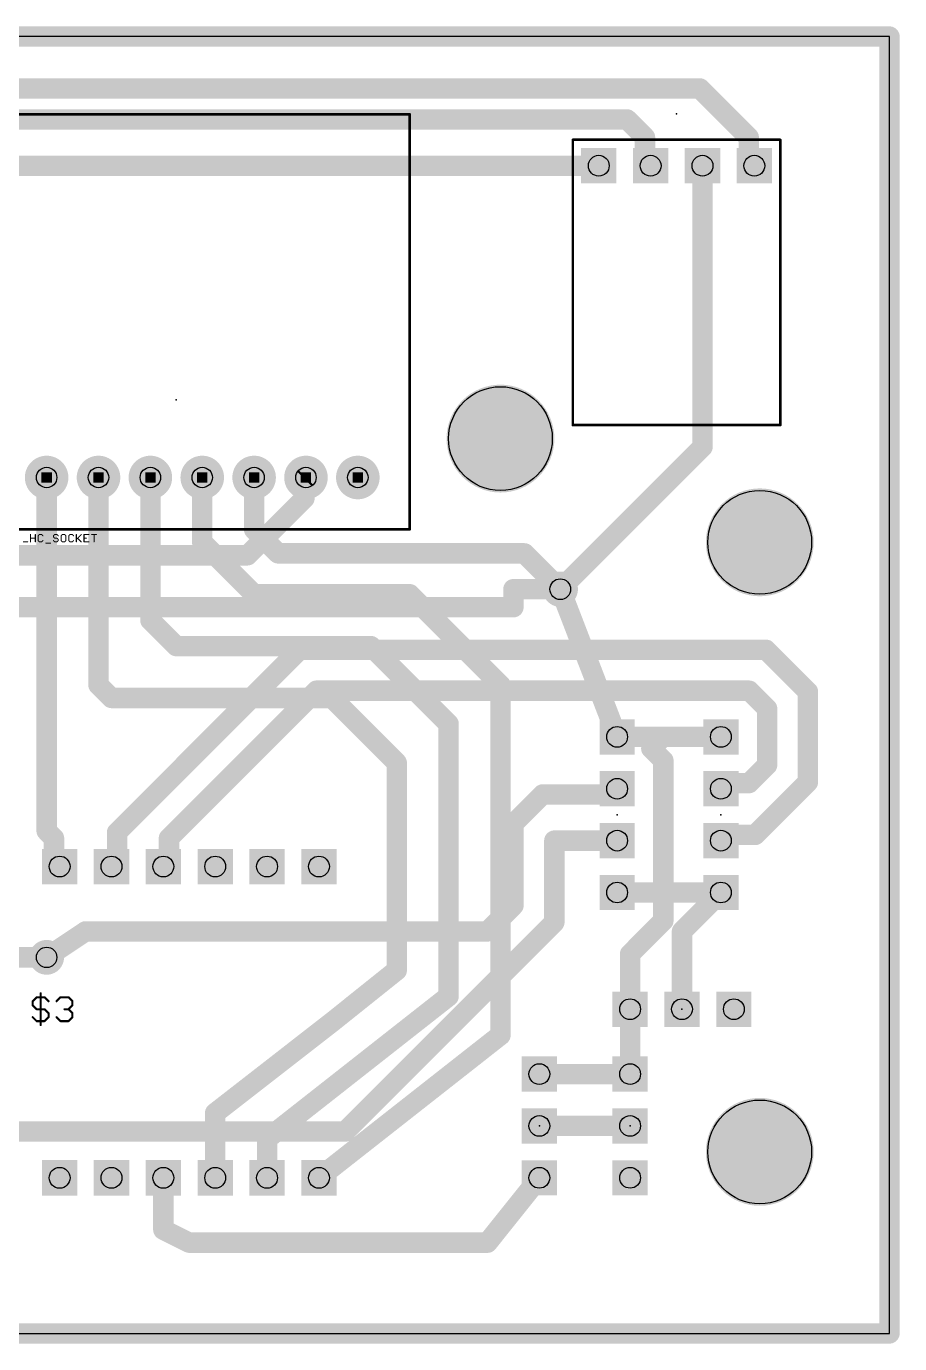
# Model space of a CAD drawing. Extents: x -0.02 to 2.77, y -0.02 to 2.52.
# Drawn here: x 1.086 to 2.77, y -0.02 to 2.52 of the extents above; entities that cross this region are included whole.
import ezdxf

# ---------------------------------------------------------------- set-up
doc = ezdxf.new("R2010")
doc.units = 0
for name, color, linetype in [('1', 22, 'CONTINUOUS'), ('16', 175, 'CONTINUOUS'), ('17', 82, 'CONTINUOUS'), ('18', 82, 'CONTINUOUS'), ('20', 7, 'CONTINUOUS'), ('21', 253, 'CONTINUOUS'), ('23', 7, 'CONTINUOUS'), ('27', 253, 'CONTINUOUS'), ('29', 253, 'CONTINUOUS'), ('30', 253, 'CONTINUOUS'), ('44', 253, 'CONTINUOUS'), ('51', 253, 'CONTINUOUS')]:
    doc.layers.add(name, color=color, linetype=linetype)

# ---------------------------------------------------------------- blocks, each defined once
blk = doc.blocks.new('SQUAREP')
blk.add_solid([(-0.5, -0.5), (0.5, -0.5), (-0.5, 0.5), (0.5, 0.5)])
blk = doc.blocks.new('RECT')
blk.add_solid([(-0.5, -0.5), (0.5, -0.5), (-0.5, 0.5), (0.5, 0.5)])
blk = doc.blocks.new('ROUNDP')
at = {"const_width": 0.5}
blk.add_lwpolyline([(0, -0.25, 1), (0, 0.25, 1), (0, -0.25)], format="xyb", dxfattribs=at)
blk = doc.blocks.new('ROUNDV')
at = {"const_width": 0.5}
blk.add_lwpolyline([(0, -0.25, 1), (0, 0.25, 1), (0, -0.25)], format="xyb", dxfattribs=at)

msp = doc.modelspace()

# ---------------------------------------------------------------- linework, layer by layer
at = {"layer": '1', "const_width": 0.03937}
for points in [[(0, 2.5), (2.75, 2.5)], [(2.75, 2.5), (2.75, 0)], [(2.244079, 2.340173), (0.903818, 2.340173)], [(2.278673, 2.305579), (2.244079, 2.340173)], [(2.278673, 2.261827), (2.278673, 2.305579)], [(2.1895, 2.251), (0.926, 2.251)], [(2.2895, 2.251), (2.278673, 2.261827)], [(2.3895, 2.251), (2.3895, 1.708797)], [(2.3895, 1.708797), (2.115352, 1.434648)], [(1.125, 1.65), (1.125, 0.968753)], [(1.225, 1.65), (1.225, 1.25)], [(1.325, 1.65), (1.325, 1.375)], [(1.425, 1.525), (1.425, 1.65)], [(1.525, 1.55), (1.525, 1.65)], [(1.57126, 1.50374), (1.525, 1.55)], [(1.525, 1.425), (1.425, 1.525)], [(2.04626, 1.50374), (1.57126, 1.50374)], [(2.115352, 1.434648), (2.04626, 1.50374)], [(2.225, 1.15), (2.115352, 1.434648)], [(1.825, 1.425), (1.525, 1.425)], [(2, 1.25), (1.825, 1.425)], [(1.325, 1.375), (1.375, 1.325)], [(1.375, 1.325), (1.75, 1.325)], [(1.75, 1.325), (1.9, 1.175)], [(1.225, 1.25), (1.25, 1.225)], [(1.25, 1.225), (1.675, 1.225)], [(1.8, 1.1), (1.675, 1.225)], [(2, 1.25), (2, 0.575)], [(1.9, 0.65), (1.9, 1.175)], [(1.8, 1.1), (1.8, 0.7)], [(1.125, 0.968753), (1.139173, 0.954579)], [(1.139173, 0.954579), (1.139173, 0.910827)], [(1.139173, 0.910827), (1.15, 0.9)], [(2.425, 0.85), (2.225, 0.85)], [(2.35, 0.775), (2.425, 0.85)], [(2.35, 0.625), (2.35, 0.775)], [(1.025, 0.725), (1.125, 0.725)], [(1.8, 0.7), (1.675, 0.6)], [(1.55, 0.375), (1.9, 0.65)], [(1.675, 0.6), (1.45, 0.425)], [(2, 0.575), (1.65, 0.3)], [(2.075, 0.5), (2.25, 0.5)], [(1.45, 0.425), (1.45, 0.3)], [(2.075, 0.4), (2.25, 0.4)], [(1.55, 0.3), (1.55, 0.375)], [(1.35, 0.3), (1.35, 0.2)], [(1.975, 0.175), (2.075, 0.3)], [(1.35, 0.2), (1.4, 0.175)], [(1.4, 0.175), (1.975, 0.175)], [(2.75, 0), (0, 0)]]:
    msp.add_lwpolyline(points, dxfattribs=at)
at = {"layer": '1', "const_width": 0.019685}
for points in [[(2.759843, 2.5, 1), (2.740157, 2.5)], [(2.75, 2.490157, 1), (2.75, 2.509843)], [(2.251039, 2.347133, 1), (2.23712, 2.333214)], [(2.244079, 2.330331, 1), (2.244079, 2.350016)], [(2.288516, 2.305579, 1), (2.268831, 2.305579)], [(2.271714, 2.29862, 1), (2.285633, 2.312539)], [(2.1895, 2.241157, 1), (2.1895, 2.260843)], [(2.285633, 2.268786, 1), (2.271714, 2.254867)], [(2.268831, 2.261827, 1), (2.288516, 2.261827)], [(2.28254, 2.24404, 1), (2.29646, 2.25796)], [(2.399343, 2.251, 1), (2.379657, 2.251)], [(2.39646, 1.701837, 1), (2.38254, 1.715757)], [(2.379657, 1.708797, 1), (2.399343, 1.708797)], [(1.134843, 1.65, 1), (1.115157, 1.65)], [(1.234843, 1.65, 1), (1.215157, 1.65)], [(1.334843, 1.65, 1), (1.315157, 1.65)], [(1.434843, 1.65, 1), (1.415157, 1.65)], [(1.534843, 1.65, 1), (1.515157, 1.65)], [(1.515157, 1.55, 1), (1.534843, 1.55)], [(1.53196, 1.55696, 1), (1.51804, 1.54304)], [(1.43196, 1.53196, 1), (1.41804, 1.51804)], [(1.415157, 1.525, 1), (1.434843, 1.525)], [(1.57126, 1.513583, 1), (1.57126, 1.493898)], [(1.5643, 1.49678, 1), (1.57822, 1.5107)], [(2.05322, 1.5107, 1), (2.0393, 1.49678)], [(2.04626, 1.493898, 1), (2.04626, 1.513583)], [(2.124536, 1.438186, 1), (2.106167, 1.431111)], [(2.108392, 1.441608, 1), (2.122311, 1.427689)], [(2.108392, 1.427689, 1), (2.122311, 1.441608)], [(1.525, 1.434843, 1), (1.525, 1.415157)], [(1.51804, 1.41804, 1), (1.53196, 1.43196)], [(1.83196, 1.43196, 1), (1.81804, 1.41804)], [(1.825, 1.415157, 1), (1.825, 1.434843)], [(1.315157, 1.375, 1), (1.334843, 1.375)], [(1.33196, 1.38196, 1), (1.31804, 1.36804)], [(1.375, 1.334843, 1), (1.375, 1.315157)], [(1.36804, 1.31804, 1), (1.38196, 1.33196)], [(1.75696, 1.33196, 1), (1.74304, 1.31804)], [(1.75, 1.315157, 1), (1.75, 1.334843)], [(2.009843, 1.25, 1), (1.990157, 1.25)], [(1.23196, 1.25696, 1), (1.21804, 1.24304)], [(1.215157, 1.25, 1), (1.234843, 1.25)], [(1.25, 1.234843, 1), (1.25, 1.215157)], [(1.68196, 1.23196, 1), (1.66804, 1.21804)], [(1.675, 1.215157, 1), (1.675, 1.234843)], [(1.99304, 1.24304, 1), (2.00696, 1.25696)], [(1.24304, 1.21804, 1), (1.25696, 1.23196)], [(1.909843, 1.175, 1), (1.890157, 1.175)], [(1.89304, 1.16804, 1), (1.90696, 1.18196)], [(2.215815, 1.146462, 1), (2.234185, 1.153538)], [(1.809843, 1.1, 1), (1.790157, 1.1)], [(1.79304, 1.09304, 1), (1.80696, 1.10696)], [(1.115157, 0.968753, 1), (1.134843, 0.968753)], [(1.13196, 0.975712, 1), (1.11804, 0.961793)], [(1.149016, 0.954579, 1), (1.129331, 0.954579)], [(1.132214, 0.94762, 1), (1.146133, 0.961539)], [(1.146133, 0.917786, 1), (1.132214, 0.903867)], [(1.129331, 0.910827, 1), (1.149016, 0.910827)], [(1.14304, 0.89304, 1), (1.15696, 0.90696)], [(2.225, 0.859843, 1), (2.225, 0.840157)], [(2.43196, 0.84304, 1), (2.41804, 0.85696)], [(2.425, 0.840157, 1), (2.425, 0.859843)], [(2.359843, 0.775, 1), (2.340157, 0.775)], [(2.34304, 0.78196, 1), (2.35696, 0.76804)], [(1.125, 0.715157, 1), (1.125, 0.734843)], [(1.806149, 0.692314, 1), (1.793851, 0.707686)], [(1.790157, 0.7, 1), (1.809843, 0.7)], [(1.906081, 0.642261, 1), (1.893919, 0.657739)], [(1.890157, 0.65, 1), (1.909843, 0.65)], [(1.668851, 0.607686, 1), (1.681149, 0.592314)], [(1.681043, 0.592231, 1), (1.668957, 0.607769)], [(2.340157, 0.625, 1), (2.359843, 0.625)], [(1.990157, 0.575, 1), (2.009843, 0.575)], [(2.006081, 0.567261, 1), (1.993919, 0.582739)], [(2.075, 0.509843, 1), (2.075, 0.490157)], [(2.25, 0.490157, 1), (2.25, 0.509843)], [(1.459843, 0.425, 1), (1.440157, 0.425)], [(1.443957, 0.432769, 1), (1.456043, 0.417231)], [(2.075, 0.409843, 1), (2.075, 0.390157)], [(2.25, 0.390157, 1), (2.25, 0.409843)], [(1.559843, 0.375, 1), (1.540157, 0.375)], [(1.543919, 0.382739, 1), (1.556081, 0.367261)], [(1.359843, 0.3, 1), (1.340157, 0.3)], [(1.440157, 0.3, 1), (1.459843, 0.3)], [(1.540157, 0.3, 1), (1.559843, 0.3)], [(1.643919, 0.307739, 1), (1.656081, 0.292261)], [(2.082686, 0.293851, 1), (2.067314, 0.306149)], [(1.354402, 0.208803, 1), (1.345598, 0.191197)], [(1.340157, 0.2, 1), (1.359843, 0.2)], [(1.4, 0.184843, 1), (1.4, 0.165157)], [(1.395598, 0.166197, 1), (1.404402, 0.183803)], [(1.967314, 0.181149, 1), (1.982686, 0.168851)], [(1.975, 0.165157, 1), (1.975, 0.184843)], [(2.740157, 0, 1), (2.759843, 0)], [(2.75, -0.009843, 1), (2.75, 0.009843)]]:
    msp.add_lwpolyline(points, format="xyb", dxfattribs=at)
at = {"layer": '16', "const_width": 0.03937}
for points in [[(0, 2.5), (2.75, 2.5)], [(2.75, 2.5), (2.75, 0)], [(0.8, 2.4), (2.384253, 2.4)], [(2.384253, 2.4), (2.478673, 2.305579)], [(2.478673, 2.305579), (2.478673, 2.261827)], [(2.478673, 2.261827), (2.4895, 2.251)], [(1.622055, 1.647055), (1.625, 1.65)], [(1.622055, 1.609798), (1.622055, 1.647055)], [(1.512257, 1.5), (1.622055, 1.609798)], [(0.525, 1.5), (1.512257, 1.5)], [(2.025, 1.4), (2.025, 1.434648)], [(2.115352, 1.434648), (2.025, 1.434648)], [(0.75, 1.4), (2.025, 1.4)], [(1.612687, 1.317795), (1.260827, 0.965935)], [(2.512077, 1.317795), (1.612687, 1.317795)], [(2.592795, 1.237077), (2.512077, 1.317795)], [(1.645302, 1.239055), (1.360827, 0.954579)], [(2.479461, 1.239055), (1.645302, 1.239055)], [(2.514055, 1.204461), (2.479461, 1.239055)], [(2.592795, 1.062923), (2.592795, 1.237077)], [(2.514055, 1.095539), (2.514055, 1.204461)], [(2.313267, 1.15), (2.225, 1.15)], [(2.290892, 1.127625), (2.313267, 1.15)], [(2.313267, 1.15), (2.425, 1.15)], [(2.314055, 1.104461), (2.290892, 1.127625)], [(2.314055, 0.795539), (2.314055, 1.104461)], [(2.479461, 1.060945), (2.514055, 1.095539)], [(2.225, 1.05), (2.214055, 1.039055)], [(2.425, 1.05), (2.435945, 1.060945)], [(2.435945, 1.060945), (2.479461, 1.060945)], [(2.490817, 0.960945), (2.592795, 1.062923)], [(2.081575, 1.039055), (2.025135, 0.982615)], [(2.214055, 1.039055), (2.081575, 1.039055)], [(2.025135, 0.982615), (2.025135, 0.825135)], [(1.260827, 0.965935), (1.260827, 0.910827)], [(1.360827, 0.954579), (1.360827, 0.910827)], [(2.225, 0.95), (2.103875, 0.95)], [(2.103875, 0.95), (2.103875, 0.79252)], [(2.425, 0.95), (2.435945, 0.960945)], [(2.435945, 0.960945), (2.490817, 0.960945)], [(1.260827, 0.910827), (1.25, 0.9)], [(1.360827, 0.910827), (1.35, 0.9)], [(2.025135, 0.825135), (1.975, 0.775)], [(2.25, 0.731484), (2.314055, 0.795539)], [(1.2, 0.775), (1.125, 0.725)], [(1.975, 0.775), (1.2, 0.775)], [(2.103875, 0.79252), (1.700529, 0.389173)], [(2.25, 0.625), (2.25, 0.731484)], [(2.25, 0.5), (2.25, 0.625)], [(1.700529, 0.389173), (0.895421, 0.389173)], [(2.75, 0), (0, 0)]]:
    msp.add_lwpolyline(points, dxfattribs=at)
at = {"layer": '16', "const_width": 0.019685}
for points in [[(2.759843, 2.5, 1), (2.740157, 2.5)], [(2.75, 2.490157, 1), (2.75, 2.509843)], [(2.391212, 2.40696, 1), (2.377293, 2.39304)], [(2.384253, 2.390157, 1), (2.384253, 2.409843)], [(2.488516, 2.305579, 1), (2.468831, 2.305579)], [(2.471714, 2.29862, 1), (2.485633, 2.312539)], [(2.485633, 2.268786, 1), (2.471714, 2.254867)], [(2.468831, 2.261827, 1), (2.488516, 2.261827)], [(2.48254, 2.24404, 1), (2.49646, 2.25796)], [(1.615095, 1.654015, 1), (1.629015, 1.640095)], [(1.631898, 1.647055, 1), (1.612213, 1.647055)], [(1.63196, 1.64304, 1), (1.61804, 1.65696)], [(1.629015, 1.602839, 1), (1.615095, 1.616758)], [(1.612213, 1.609798, 1), (1.631898, 1.609798)], [(1.505297, 1.50696, 1), (1.519217, 1.49304)], [(1.512257, 1.490157, 1), (1.512257, 1.509843)], [(2.034843, 1.434648, 1), (2.015157, 1.434648)], [(2.025, 1.444491, 1), (2.025, 1.424806)], [(2.115352, 1.424806, 1), (2.115352, 1.444491)], [(2.015157, 1.4, 1), (2.034843, 1.4)], [(2.025, 1.390157, 1), (2.025, 1.409843)], [(1.612687, 1.327638, 1), (1.612687, 1.307953)], [(1.619647, 1.310836, 1), (1.605727, 1.324755)], [(2.519036, 1.324755, 1), (2.505117, 1.310836)], [(2.512077, 1.307953, 1), (2.512077, 1.327638)], [(1.645302, 1.248898, 1), (1.645302, 1.229213)], [(1.652262, 1.232095, 1), (1.638343, 1.246015)], [(2.486421, 1.246015, 1), (2.472502, 1.232095)], [(2.479461, 1.229213, 1), (2.479461, 1.248898)], [(2.602638, 1.237077, 1), (2.582953, 1.237077)], [(2.585836, 1.230117, 1), (2.599755, 1.244036)], [(2.523898, 1.204461, 1), (2.504213, 1.204461)], [(2.507095, 1.197502, 1), (2.521015, 1.211421)], [(2.225, 1.159843, 1), (2.225, 1.140157)], [(2.313267, 1.159843, 1), (2.313267, 1.140157)], [(2.320227, 1.14304, 1), (2.306307, 1.15696)], [(2.313267, 1.140157, 1), (2.313267, 1.159843)], [(2.425, 1.140157, 1), (2.425, 1.159843)], [(2.297852, 1.134584, 1), (2.283932, 1.120665)], [(2.283932, 1.134584, 1), (2.297852, 1.120665)], [(2.323898, 1.104461, 1), (2.304213, 1.104461)], [(2.307095, 1.097502, 1), (2.321015, 1.111421)], [(2.504213, 1.095539, 1), (2.523898, 1.095539)], [(2.521015, 1.088579, 1), (2.507095, 1.102498)], [(2.23196, 1.04304, 1), (2.21804, 1.05696)], [(2.41804, 1.05696, 1), (2.43196, 1.04304)], [(2.435945, 1.070787, 1), (2.435945, 1.051102)], [(2.442905, 1.053985, 1), (2.428985, 1.067905)], [(2.472502, 1.067905, 1), (2.486421, 1.053985)], [(2.479461, 1.051102, 1), (2.479461, 1.070787)], [(2.582953, 1.062923, 1), (2.602638, 1.062923)], [(2.599755, 1.055964, 1), (2.585836, 1.069883)], [(2.081575, 1.048898, 1), (2.081575, 1.029213)], [(2.088535, 1.032095, 1), (2.074615, 1.046015)], [(2.207095, 1.046015, 1), (2.221015, 1.032095)], [(2.214055, 1.029213, 1), (2.214055, 1.048898)], [(2.034978, 0.982615, 1), (2.015293, 0.982615)], [(2.018175, 0.989575, 1), (2.032095, 0.975656)], [(1.253867, 0.972895, 1), (1.267786, 0.958975)], [(1.270669, 0.965935, 1), (1.250984, 0.965935)], [(1.370669, 0.954579, 1), (1.350984, 0.954579)], [(1.353867, 0.961539, 1), (1.367786, 0.94762)], [(2.103875, 0.959843, 1), (2.103875, 0.940157)], [(2.113718, 0.95, 1), (2.094033, 0.95)], [(2.225, 0.940157, 1), (2.225, 0.959843)], [(2.41804, 0.95696, 1), (2.43196, 0.94304)], [(2.435945, 0.970787, 1), (2.435945, 0.951102)], [(2.442905, 0.953985, 1), (2.428985, 0.967905)], [(2.483857, 0.967905, 1), (2.497777, 0.953985)], [(2.490817, 0.951102, 1), (2.490817, 0.970787)], [(1.24304, 0.90696, 1), (1.25696, 0.89304)], [(1.250984, 0.910827, 1), (1.270669, 0.910827)], [(1.267786, 0.903867, 1), (1.253867, 0.917786)], [(1.34304, 0.90696, 1), (1.35696, 0.89304)], [(1.350984, 0.910827, 1), (1.370669, 0.910827)], [(1.367786, 0.903867, 1), (1.353867, 0.917786)], [(2.032095, 0.818175, 1), (2.018175, 0.832095)], [(2.015293, 0.825135, 1), (2.034978, 0.825135)], [(2.321015, 0.788579, 1), (2.307095, 0.802498)], [(1.2, 0.784843, 1), (1.2, 0.765157)], [(1.20546, 0.766811, 1), (1.19454, 0.783189)], [(1.96804, 0.78196, 1), (1.98196, 0.76804)], [(1.975, 0.765157, 1), (1.975, 0.784843)], [(2.094033, 0.79252, 1), (2.113718, 0.79252)], [(2.110835, 0.78556, 1), (2.096916, 0.799479)], [(2.304213, 0.795539, 1), (2.323898, 0.795539)], [(1.11954, 0.733189, 1), (1.13046, 0.716811)], [(2.259843, 0.731484, 1), (2.240157, 0.731484)], [(2.24304, 0.738443, 1), (2.25696, 0.724524)], [(2.259843, 0.625, 1), (2.240157, 0.625)], [(2.240157, 0.625, 1), (2.259843, 0.625)], [(2.240157, 0.5, 1), (2.259843, 0.5)], [(1.700529, 0.379331, 1), (1.700529, 0.399016)], [(1.693569, 0.396133, 1), (1.707489, 0.382214)], [(2.740157, 0, 1), (2.759843, 0)], [(2.75, -0.009843, 1), (2.75, 0.009843)]]:
    msp.add_lwpolyline(points, format="xyb", dxfattribs=at)
at = {"layer": '20'}
for p, q in [((2.75, 2.5), (0, 2.5)), ((2.75, 0), (2.75, 2.5)), ((0, 0), (2.75, 0))]:
    msp.add_line(p, q, dxfattribs=at)
for centre in [(2, 1.725), (2.5, 1.525), (2.5, 0.35)]:
    msp.add_circle(centre, 0.1, dxfattribs=at)
at = {"layer": '21'}
for points, const_width in [([(0.925, 2.35), (1.825, 2.35)], 0.005), ([(1.825, 2.35), (1.825, 1.55)], 0.005), ([(2.1395, 1.751), (2.1395, 2.301)], 0.005), ([(2.1395, 2.301), (2.5395, 2.301)], 0.005), ([(2.5395, 2.301), (2.5395, 1.851)], 0.005), ([(2.5395, 1.851), (2.5395, 1.751)], 0.005), ([(2.5395, 1.751), (2.1395, 1.751)], 0.005), ([(0.925, 1.55), (1.825, 1.55)], 0.005), ([(1.098039, 0.640366), (1.105712, 0.648039)], 0.004), ([(1.098039, 0.632693), (1.098039, 0.640366)], 0.004), ([(1.105712, 0.648039), (1.121059, 0.648039)], 0.004), ([(1.113386, 0.655712), (1.113386, 0.594327)], 0.004), ([(1.121059, 0.648039), (1.128732, 0.640366)], 0.004), ([(1.144078, 0.640366), (1.151752, 0.648039)], 0.004), ([(1.151752, 0.648039), (1.167098, 0.648039)], 0.004), ([(1.167098, 0.648039), (1.174771, 0.640366)], 0.004), ([(1.174771, 0.640366), (1.174771, 0.632693)], 0.004), ([(1.105712, 0.62502), (1.098039, 0.632693)], 0.004), ([(1.098039, 0.609673), (1.105712, 0.602)], 0.004), ([(1.121059, 0.62502), (1.105712, 0.62502)], 0.004), ([(1.128732, 0.617346), (1.121059, 0.62502)], 0.004), ([(1.121059, 0.602), (1.128732, 0.609673)], 0.004), ([(1.128732, 0.609673), (1.128732, 0.617346)], 0.004), ([(1.151752, 0.602), (1.144078, 0.609673)], 0.004), ([(1.167098, 0.62502), (1.159425, 0.62502)], 0.004), ([(1.174771, 0.632693), (1.167098, 0.62502)], 0.004), ([(1.167098, 0.62502), (1.174771, 0.617346)], 0.004), ([(1.174771, 0.609673), (1.167098, 0.602)], 0.004), ([(1.174771, 0.617346), (1.174771, 0.609673)], 0.004), ([(1.105712, 0.602), (1.121059, 0.602)], 0.004), ([(1.167098, 0.602), (1.151752, 0.602)], 0.004)]:
    msp.add_lwpolyline(points, dxfattribs=dict(at, const_width=const_width))
for points, const_width in [([(1.82625, 2.35, 1), (1.82375, 2.35)], 0.0025), ([(1.825, 2.34875, 1), (1.825, 2.35125)], 0.0025), ([(2.14075, 2.301, 1), (2.13825, 2.301)], 0.0025), ([(2.1395, 2.30225, 1), (2.1395, 2.29975)], 0.0025), ([(2.54075, 2.301, 1), (2.53825, 2.301)], 0.0025), ([(2.5395, 2.29975, 1), (2.5395, 2.30225)], 0.0025), ([(2.54075, 1.851, 1), (2.53825, 1.851)], 0.0025), ([(2.53825, 1.851, 1), (2.54075, 1.851)], 0.0025), ([(2.1395, 1.75225, 1), (2.1395, 1.74975)], 0.0025), ([(2.13825, 1.751, 1), (2.14075, 1.751)], 0.0025), ([(2.53825, 1.751, 1), (2.54075, 1.751)], 0.0025), ([(2.5395, 1.74975, 1), (2.5395, 1.75225)], 0.0025), ([(1.82375, 1.55, 1), (1.82625, 1.55)], 0.0025), ([(1.825, 1.54875, 1), (1.825, 1.55125)], 0.0025), ([(1.099039, 0.640366, 1), (1.097039, 0.640366)], 0.002), ([(1.097332, 0.641073, 1), (1.098746, 0.639659)], 0.002), ([(1.105712, 0.649039, 1), (1.105712, 0.647039)], 0.002), ([(1.106419, 0.647332, 1), (1.105005, 0.648746)], 0.002), ([(1.114386, 0.655712, 1), (1.112386, 0.655712)], 0.002), ([(1.121766, 0.648746, 1), (1.120352, 0.647332)], 0.002), ([(1.121059, 0.647039, 1), (1.121059, 0.649039)], 0.002), ([(1.128025, 0.639659, 1), (1.129439, 0.641073)], 0.002), ([(1.143371, 0.641073, 1), (1.144786, 0.639659)], 0.002), ([(1.151752, 0.649039, 1), (1.151752, 0.647039)], 0.002), ([(1.152459, 0.647332, 1), (1.151044, 0.648746)], 0.002), ([(1.167805, 0.648746, 1), (1.166391, 0.647332)], 0.002), ([(1.167098, 0.647039, 1), (1.167098, 0.649039)], 0.002), ([(1.175771, 0.640366, 1), (1.173771, 0.640366)], 0.002), ([(1.174064, 0.639659, 1), (1.175478, 0.641073)], 0.002), ([(1.098746, 0.6334, 1), (1.097332, 0.631986)], 0.002), ([(1.097039, 0.632693, 1), (1.099039, 0.632693)], 0.002), ([(1.098746, 0.61038, 1), (1.097332, 0.608966)], 0.002), ([(1.105712, 0.62602, 1), (1.105712, 0.62402)], 0.002), ([(1.105005, 0.624312, 1), (1.106419, 0.625727)], 0.002), ([(1.121766, 0.625727, 1), (1.120352, 0.624312)], 0.002), ([(1.121059, 0.62402, 1), (1.121059, 0.62602)], 0.002), ([(1.129732, 0.617346, 1), (1.127732, 0.617346)], 0.002), ([(1.127732, 0.609673, 1), (1.129732, 0.609673)], 0.002), ([(1.128025, 0.616639, 1), (1.129439, 0.618053)], 0.002), ([(1.129439, 0.608966, 1), (1.128025, 0.61038)], 0.002), ([(1.144786, 0.61038, 1), (1.143371, 0.608966)], 0.002), ([(1.159425, 0.62602, 1), (1.159425, 0.62402)], 0.002), ([(1.167805, 0.625727, 1), (1.166391, 0.624312)], 0.002), ([(1.166391, 0.625727, 1), (1.167805, 0.624312)], 0.002), ([(1.167098, 0.62402, 1), (1.167098, 0.62602)], 0.002), ([(1.173771, 0.632693, 1), (1.175771, 0.632693)], 0.002), ([(1.175771, 0.617346, 1), (1.173771, 0.617346)], 0.002), ([(1.173771, 0.609673, 1), (1.175771, 0.609673)], 0.002), ([(1.175478, 0.631986, 1), (1.174064, 0.6334)], 0.002), ([(1.174064, 0.616639, 1), (1.175478, 0.618053)], 0.002), ([(1.175478, 0.608966, 1), (1.174064, 0.61038)], 0.002), ([(1.105712, 0.603, 1), (1.105712, 0.601)], 0.002), ([(1.105005, 0.601293, 1), (1.106419, 0.602707)], 0.002), ([(1.112386, 0.594327, 1), (1.114386, 0.594327)], 0.002), ([(1.120352, 0.602707, 1), (1.121766, 0.601293)], 0.002), ([(1.121059, 0.601, 1), (1.121059, 0.603)], 0.002), ([(1.151752, 0.603, 1), (1.151752, 0.601)], 0.002), ([(1.151044, 0.601293, 1), (1.152459, 0.602707)], 0.002), ([(1.166391, 0.602707, 1), (1.167805, 0.601293)], 0.002), ([(1.167098, 0.601, 1), (1.167098, 0.603)], 0.002)]:
    msp.add_lwpolyline(points, format="xyb", dxfattribs=dict(at, const_width=const_width))
at = {"layer": '23'}
for p in [(2.3395, 2.351), (1.375, 1.8), (2.225, 1), (2.425, 1), (2.35, 0.625), (2.075, 0.4), (2.25, 0.4)]:
    msp.add_point(p, dxfattribs=at)
at = {"layer": '27', "const_width": 0.002}
for points in [[(1.079128, 1.526), (1.088469, 1.526)], [(1.09386, 1.526), (1.09386, 1.540012)], [(1.09386, 1.533006), (1.103202, 1.533006)], [(1.103202, 1.540012), (1.103202, 1.526)], [(1.110928, 1.540012), (1.108593, 1.537677)], [(1.108593, 1.537677), (1.108593, 1.528335)], [(1.108593, 1.528335), (1.110928, 1.526)], [(1.115599, 1.540012), (1.110928, 1.540012)], [(1.110928, 1.526), (1.115599, 1.526)], [(1.117934, 1.537677), (1.115599, 1.540012)], [(1.115599, 1.526), (1.117934, 1.528335)], [(1.123325, 1.523665), (1.132667, 1.523665)], [(1.140393, 1.540012), (1.138058, 1.537677)], [(1.138058, 1.537677), (1.138058, 1.535341)], [(1.138058, 1.535341), (1.140393, 1.533006)], [(1.140393, 1.526), (1.138058, 1.528335)], [(1.145064, 1.540012), (1.140393, 1.540012)], [(1.140393, 1.533006), (1.145064, 1.533006)], [(1.145064, 1.526), (1.140393, 1.526)], [(1.147399, 1.537677), (1.145064, 1.540012)], [(1.145064, 1.533006), (1.147399, 1.530671)], [(1.147399, 1.528335), (1.145064, 1.526)], [(1.147399, 1.530671), (1.147399, 1.528335)], [(1.155126, 1.540012), (1.15279, 1.537677)], [(1.15279, 1.537677), (1.15279, 1.528335)], [(1.15279, 1.528335), (1.155126, 1.526)], [(1.159796, 1.540012), (1.155126, 1.540012)], [(1.155126, 1.526), (1.159796, 1.526)], [(1.162132, 1.537677), (1.159796, 1.540012)], [(1.159796, 1.526), (1.162132, 1.528335)], [(1.162132, 1.528335), (1.162132, 1.537677)], [(1.169858, 1.540012), (1.167523, 1.537677)], [(1.167523, 1.537677), (1.167523, 1.528335)], [(1.167523, 1.528335), (1.169858, 1.526)], [(1.174529, 1.540012), (1.169858, 1.540012)], [(1.169858, 1.526), (1.174529, 1.526)], [(1.176864, 1.537677), (1.174529, 1.540012)], [(1.174529, 1.526), (1.176864, 1.528335)], [(1.182255, 1.540012), (1.182255, 1.526)], [(1.182255, 1.530671), (1.191597, 1.540012)], [(1.184591, 1.533006), (1.191597, 1.526)], [(1.206329, 1.540012), (1.196988, 1.540012)], [(1.196988, 1.540012), (1.196988, 1.526)], [(1.196988, 1.533006), (1.201659, 1.533006)], [(1.196988, 1.526), (1.206329, 1.526)], [(1.21172, 1.540012), (1.221062, 1.540012)], [(1.216391, 1.526), (1.216391, 1.540012)]]:
    msp.add_lwpolyline(points, dxfattribs=at)
at = {"layer": '27', "const_width": 0.001}
for points in [[(1.088469, 1.5255, 1), (1.088469, 1.5265)], [(1.09436, 1.540012, 1), (1.09336, 1.540012)], [(1.09386, 1.533506, 1), (1.09386, 1.532506)], [(1.09336, 1.526, 1), (1.09436, 1.526)], [(1.103702, 1.540012, 1), (1.102702, 1.540012)], [(1.102702, 1.526, 1), (1.103702, 1.526)], [(1.103202, 1.532506, 1), (1.103202, 1.533506)], [(1.109093, 1.537677, 1), (1.108093, 1.537677)], [(1.108239, 1.53803, 1), (1.108946, 1.537323)], [(1.108946, 1.528689, 1), (1.108239, 1.527982)], [(1.108093, 1.528335, 1), (1.109093, 1.528335)], [(1.110928, 1.540512, 1), (1.110928, 1.539512)], [(1.110928, 1.5265, 1), (1.110928, 1.5255)], [(1.111282, 1.539658, 1), (1.110574, 1.540365)], [(1.110574, 1.525646, 1), (1.111282, 1.526354)], [(1.115245, 1.526354, 1), (1.115952, 1.525646)], [(1.115952, 1.540365, 1), (1.115245, 1.539658)], [(1.115599, 1.539512, 1), (1.115599, 1.540512)], [(1.115599, 1.5255, 1), (1.115599, 1.5265)], [(1.117581, 1.537323, 1), (1.118288, 1.53803)], [(1.118288, 1.527982, 1), (1.117581, 1.528689)], [(1.123325, 1.524165, 1), (1.123325, 1.523165)], [(1.132667, 1.523165, 1), (1.132667, 1.524165)], [(1.138558, 1.537677, 1), (1.137558, 1.537677)], [(1.137704, 1.53803, 1), (1.138411, 1.537323)], [(1.138411, 1.535695, 1), (1.137704, 1.534988)], [(1.137558, 1.535341, 1), (1.138558, 1.535341)], [(1.138411, 1.528689, 1), (1.137704, 1.527982)], [(1.140393, 1.540512, 1), (1.140393, 1.539512)], [(1.140393, 1.533506, 1), (1.140393, 1.532506)], [(1.140393, 1.5265, 1), (1.140393, 1.5255)], [(1.140747, 1.539658, 1), (1.14004, 1.540365)], [(1.14004, 1.532652, 1), (1.140747, 1.533359)], [(1.14004, 1.525646, 1), (1.140747, 1.526354)], [(1.14471, 1.526354, 1), (1.145417, 1.525646)], [(1.145417, 1.540365, 1), (1.14471, 1.539658)], [(1.145417, 1.533359, 1), (1.14471, 1.532652)], [(1.145064, 1.539512, 1), (1.145064, 1.540512)], [(1.145064, 1.532506, 1), (1.145064, 1.533506)], [(1.145064, 1.5255, 1), (1.145064, 1.5265)], [(1.147899, 1.530671, 1), (1.146899, 1.530671)], [(1.146899, 1.528335, 1), (1.147899, 1.528335)], [(1.147046, 1.537323, 1), (1.147753, 1.53803)], [(1.147046, 1.530317, 1), (1.147753, 1.531024)], [(1.147753, 1.527982, 1), (1.147046, 1.528689)], [(1.15329, 1.537677, 1), (1.15229, 1.537677)], [(1.15229, 1.528335, 1), (1.15329, 1.528335)], [(1.152437, 1.53803, 1), (1.153144, 1.537323)], [(1.153144, 1.528689, 1), (1.152437, 1.527982)], [(1.155126, 1.540512, 1), (1.155126, 1.539512)], [(1.155126, 1.5265, 1), (1.155126, 1.5255)], [(1.155479, 1.539658, 1), (1.154772, 1.540365)], [(1.154772, 1.525646, 1), (1.155479, 1.526354)], [(1.159443, 1.526354, 1), (1.16015, 1.525646)], [(1.16015, 1.540365, 1), (1.159443, 1.539658)], [(1.159796, 1.539512, 1), (1.159796, 1.540512)], [(1.159796, 1.5255, 1), (1.159796, 1.5265)], [(1.162632, 1.537677, 1), (1.161632, 1.537677)], [(1.161632, 1.528335, 1), (1.162632, 1.528335)], [(1.161778, 1.537323, 1), (1.162485, 1.53803)], [(1.162485, 1.527982, 1), (1.161778, 1.528689)], [(1.168023, 1.537677, 1), (1.167023, 1.537677)], [(1.167169, 1.53803, 1), (1.167876, 1.537323)], [(1.167876, 1.528689, 1), (1.167169, 1.527982)], [(1.167023, 1.528335, 1), (1.168023, 1.528335)], [(1.169858, 1.540512, 1), (1.169858, 1.539512)], [(1.169858, 1.5265, 1), (1.169858, 1.5255)], [(1.170212, 1.539658, 1), (1.169505, 1.540365)], [(1.169505, 1.525646, 1), (1.170212, 1.526354)], [(1.174175, 1.526354, 1), (1.174882, 1.525646)], [(1.174882, 1.540365, 1), (1.174175, 1.539658)], [(1.174529, 1.539512, 1), (1.174529, 1.540512)], [(1.174529, 1.5255, 1), (1.174529, 1.5265)], [(1.176511, 1.537323, 1), (1.177218, 1.53803)], [(1.177218, 1.527982, 1), (1.176511, 1.528689)], [(1.182755, 1.540012, 1), (1.181755, 1.540012)], [(1.181755, 1.526, 1), (1.182755, 1.526)], [(1.181902, 1.531024, 1), (1.182609, 1.530317)], [(1.184944, 1.533359, 1), (1.184237, 1.532652)], [(1.19195, 1.539658, 1), (1.191243, 1.540365)], [(1.191243, 1.525646, 1), (1.19195, 1.526354)], [(1.196988, 1.540512, 1), (1.196988, 1.539512)], [(1.197488, 1.540012, 1), (1.196488, 1.540012)], [(1.196988, 1.533506, 1), (1.196988, 1.532506)], [(1.196988, 1.5265, 1), (1.196988, 1.5255)], [(1.196488, 1.526, 1), (1.197488, 1.526)], [(1.201659, 1.532506, 1), (1.201659, 1.533506)], [(1.206329, 1.539512, 1), (1.206329, 1.540512)], [(1.206329, 1.5255, 1), (1.206329, 1.5265)], [(1.21172, 1.540512, 1), (1.21172, 1.539512)], [(1.216891, 1.540012, 1), (1.215891, 1.540012)], [(1.215891, 1.526, 1), (1.216891, 1.526)], [(1.221062, 1.539512, 1), (1.221062, 1.540512)]]:
    msp.add_lwpolyline(points, format="xyb", dxfattribs=at)
at = {"layer": '29', "const_width": 0.104}
for points in [[(2, 1.673, 1), (2, 1.777, 1), (2, 1.673)], [(2.5, 1.473, 1), (2.5, 1.577, 1), (2.5, 1.473)], [(2.5, 0.298, 1), (2.5, 0.402, 1), (2.5, 0.298)]]:
    msp.add_lwpolyline(points, format="xyb", dxfattribs=at)
at = {"layer": '30', "const_width": 0.104}
for points in [[(2, 1.673, 1), (2, 1.777, 1), (2, 1.673)], [(2.5, 1.473, 1), (2.5, 1.577, 1), (2.5, 1.473)], [(2.5, 0.298, 1), (2.5, 0.402, 1), (2.5, 0.298)]]:
    msp.add_lwpolyline(points, format="xyb", dxfattribs=at)
at = {"layer": '44'}
for centre, radius in [((2.1895, 2.251), 0.020079), ((2.2895, 2.251), 0.020079), ((2.3895, 2.251), 0.020079), ((2.4895, 2.251), 0.020079), ((1.125, 1.65), 0.019685), ((1.225, 1.65), 0.019685), ((1.325, 1.65), 0.019685), ((1.425, 1.65), 0.019685), ((1.525, 1.65), 0.019685), ((1.625, 1.65), 0.019685), ((1.725, 1.65), 0.019685), ((2.115352, 1.434648), 0.02), ((2.225, 1.15), 0.02), ((2.425, 1.15), 0.02), ((2.225, 1.05), 0.02), ((2.425, 1.05), 0.02), ((2.225, 0.95), 0.02), ((2.425, 0.95), 0.02), ((1.15, 0.9), 0.020079), ((1.25, 0.9), 0.020079), ((1.35, 0.9), 0.020079), ((1.45, 0.9), 0.020079), ((1.55, 0.9), 0.020079), ((1.65, 0.9), 0.020079), ((2.225, 0.85), 0.02), ((2.425, 0.85), 0.02), ((1.125, 0.725), 0.019685), ((2.25, 0.625), 0.02), ((2.35, 0.625), 0.02), ((2.45, 0.625), 0.02), ((2.075, 0.5), 0.02), ((2.25, 0.5), 0.02), ((2.075, 0.4), 0.02), ((2.25, 0.4), 0.02), ((1.15, 0.3), 0.020079), ((1.25, 0.3), 0.020079), ((1.35, 0.3), 0.020079), ((1.45, 0.3), 0.020079), ((1.55, 0.3), 0.020079), ((1.65, 0.3), 0.020079), ((2.075, 0.3), 0.02), ((2.25, 0.3), 0.02)]:
    msp.add_circle(centre, radius, dxfattribs=at)

# ---------------------------------------------------------------- block references
at = {"layer": '17'}
for name, p, xscale, yscale, rotation in [('SQUAREP', (2.1895, 2.251), 0.060236, 0.060236, 180), ('SQUAREP', (2.1895, 2.251), 0.060236, 0.060236, 180), ('SQUAREP', (2.2895, 2.251), 0.060236, 0.060236, 180), ('SQUAREP', (2.2895, 2.251), 0.060236, 0.060236, 180), ('SQUAREP', (2.3895, 2.251), 0.060236, 0.060236, 180), ('SQUAREP', (2.3895, 2.251), 0.060236, 0.060236, 180), ('SQUAREP', (2.4895, 2.251), 0.060236, 0.060236, 180), ('SQUAREP', (2.4895, 2.251), 0.060236, 0.060236, 180), ('ROUNDP', (1.125, 1.65), 0.076, 0.076, 90), ('ROUNDP', (1.125, 1.65), 0.076, 0.076, 90), ('ROUNDP', (1.225, 1.65), 0.076, 0.076, 90), ('ROUNDP', (1.225, 1.65), 0.076, 0.076, 90), ('ROUNDP', (1.325, 1.65), 0.076, 0.076, 90), ('ROUNDP', (1.325, 1.65), 0.076, 0.076, 90), ('ROUNDP', (1.425, 1.65), 0.076, 0.076, 90), ('ROUNDP', (1.425, 1.65), 0.076, 0.076, 90), ('ROUNDP', (1.525, 1.65), 0.076, 0.076, 90), ('ROUNDP', (1.525, 1.65), 0.076, 0.076, 90), ('ROUNDP', (1.625, 1.65), 0.076, 0.076, 90), ('ROUNDP', (1.625, 1.65), 0.076, 0.076, 90), ('ROUNDP', (1.725, 1.65), 0.076, 0.076, 90), ('ROUNDP', (1.725, 1.65), 0.076, 0.076, 90), ('SQUAREP', (2.225, 1.15), 0.06, 0.06, 270), ('SQUAREP', (2.225, 1.15), 0.06, 0.06, 270), ('SQUAREP', (2.425, 1.15), 0.06, 0.06, 270), ('SQUAREP', (2.425, 1.15), 0.06, 0.06, 270), ('SQUAREP', (2.225, 1.05), 0.06, 0.06, 270), ('SQUAREP', (2.225, 1.05), 0.06, 0.06, 270), ('SQUAREP', (2.425, 1.05), 0.06, 0.06, 270), ('SQUAREP', (2.425, 1.05), 0.06, 0.06, 270), ('SQUAREP', (2.225, 0.95), 0.06, 0.06, 270), ('SQUAREP', (2.225, 0.95), 0.06, 0.06, 270), ('SQUAREP', (2.425, 0.95), 0.06, 0.06, 270), ('SQUAREP', (2.425, 0.95), 0.06, 0.06, 270), ('SQUAREP', (2.225, 0.85), 0.06, 0.06, 270), ('SQUAREP', (2.225, 0.85), 0.06, 0.06, 270), ('SQUAREP', (2.425, 0.85), 0.06, 0.06, 270), ('SQUAREP', (2.425, 0.85), 0.06, 0.06, 270), ('SQUAREP', (2.075, 0.5), 0.06, 0.06, 90), ('SQUAREP', (2.075, 0.5), 0.06, 0.06, 90), ('SQUAREP', (2.25, 0.5), 0.06, 0.06, 270), ('SQUAREP', (2.25, 0.5), 0.06, 0.06, 270), ('SQUAREP', (2.075, 0.4), 0.06, 0.06, 90), ('SQUAREP', (2.075, 0.4), 0.06, 0.06, 90), ('SQUAREP', (2.25, 0.4), 0.06, 0.06, 270), ('SQUAREP', (2.25, 0.4), 0.06, 0.06, 270), ('SQUAREP', (2.075, 0.3), 0.06, 0.06, 90), ('SQUAREP', (2.075, 0.3), 0.06, 0.06, 90), ('SQUAREP', (2.25, 0.3), 0.06, 0.06, 270), ('SQUAREP', (2.25, 0.3), 0.06, 0.06, 270)]:
    msp.add_blockref(name, p, dxfattribs=dict(at, xscale=xscale, yscale=yscale, rotation=rotation))
for p, xscale, yscale in [((1.15, 0.9), 0.060236, 0.060236), ((1.15, 0.9), 0.060236, 0.060236), ((1.25, 0.9), 0.060236, 0.060236), ((1.25, 0.9), 0.060236, 0.060236), ((1.35, 0.9), 0.060236, 0.060236), ((1.35, 0.9), 0.060236, 0.060236), ((1.45, 0.9), 0.060236, 0.060236), ((1.45, 0.9), 0.060236, 0.060236), ((1.55, 0.9), 0.060236, 0.060236), ((1.55, 0.9), 0.060236, 0.060236), ((1.65, 0.9), 0.060236, 0.060236), ((1.65, 0.9), 0.060236, 0.060236), ((2.25, 0.625), 0.06, 0.06), ((2.25, 0.625), 0.06, 0.06), ((2.35, 0.625), 0.06, 0.06), ((2.35, 0.625), 0.06, 0.06), ((2.45, 0.625), 0.06, 0.06), ((2.45, 0.625), 0.06, 0.06), ((1.15, 0.3), 0.060236, 0.060236), ((1.15, 0.3), 0.060236, 0.060236), ((1.25, 0.3), 0.060236, 0.060236), ((1.25, 0.3), 0.060236, 0.060236), ((1.35, 0.3), 0.060236, 0.060236), ((1.35, 0.3), 0.060236, 0.060236), ((1.45, 0.3), 0.060236, 0.060236), ((1.45, 0.3), 0.060236, 0.060236), ((1.55, 0.3), 0.060236, 0.060236), ((1.55, 0.3), 0.060236, 0.060236), ((1.65, 0.3), 0.060236, 0.060236), ((1.65, 0.3), 0.060236, 0.060236)]:
    msp.add_blockref('SQUAREP', p, dxfattribs=dict(at, xscale=xscale, yscale=yscale))
at = {"layer": '18'}
for p, xscale, yscale in [((2.115352, 1.434648), 0.06, 0.06), ((2.115352, 1.434648), 0.06, 0.06), ((1.125, 0.725), 0.059055, 0.059055), ((1.125, 0.725), 0.059055, 0.059055)]:
    msp.add_blockref('ROUNDV', p, dxfattribs=dict(at, xscale=xscale, yscale=yscale))
at = {"layer": '29'}
for name, p, xscale, yscale, rotation in [('SQUAREP', (2.1895, 2.251), 0.068236, 0.068236, 180), ('SQUAREP', (2.2895, 2.251), 0.068236, 0.068236, 180), ('SQUAREP', (2.3895, 2.251), 0.068236, 0.068236, 180), ('SQUAREP', (2.4895, 2.251), 0.068236, 0.068236, 180), ('ROUNDP', (1.125, 1.65), 0.084, 0.084, 90), ('ROUNDP', (1.225, 1.65), 0.084, 0.084, 90), ('ROUNDP', (1.325, 1.65), 0.084, 0.084, 90), ('ROUNDP', (1.425, 1.65), 0.084, 0.084, 90), ('ROUNDP', (1.525, 1.65), 0.084, 0.084, 90), ('ROUNDP', (1.625, 1.65), 0.084, 0.084, 90), ('ROUNDP', (1.725, 1.65), 0.084, 0.084, 90), ('SQUAREP', (2.225, 1.15), 0.068, 0.068, 270), ('SQUAREP', (2.425, 1.15), 0.068, 0.068, 270), ('SQUAREP', (2.225, 1.05), 0.068, 0.068, 270), ('SQUAREP', (2.425, 1.05), 0.068, 0.068, 270), ('SQUAREP', (2.225, 0.95), 0.068, 0.068, 270), ('SQUAREP', (2.425, 0.95), 0.068, 0.068, 270), ('SQUAREP', (2.225, 0.85), 0.068, 0.068, 270), ('SQUAREP', (2.425, 0.85), 0.068, 0.068, 270), ('SQUAREP', (2.075, 0.5), 0.068, 0.068, 90), ('SQUAREP', (2.25, 0.5), 0.068, 0.068, 270), ('SQUAREP', (2.075, 0.4), 0.068, 0.068, 90), ('SQUAREP', (2.25, 0.4), 0.068, 0.068, 270), ('SQUAREP', (2.075, 0.3), 0.068, 0.068, 90), ('SQUAREP', (2.25, 0.3), 0.068, 0.068, 270)]:
    msp.add_blockref(name, p, dxfattribs=dict(at, xscale=xscale, yscale=yscale, rotation=rotation))
for name, p, xscale, yscale in [('ROUNDV', (2.115352, 1.434648), 0.068, 0.068), ('SQUAREP', (1.15, 0.9), 0.068236, 0.068236), ('SQUAREP', (1.25, 0.9), 0.068236, 0.068236), ('SQUAREP', (1.35, 0.9), 0.068236, 0.068236), ('SQUAREP', (1.45, 0.9), 0.068236, 0.068236), ('SQUAREP', (1.55, 0.9), 0.068236, 0.068236), ('SQUAREP', (1.65, 0.9), 0.068236, 0.068236), ('ROUNDV', (1.125, 0.725), 0.067055, 0.067055), ('SQUAREP', (2.25, 0.625), 0.068, 0.068), ('SQUAREP', (2.35, 0.625), 0.068, 0.068), ('SQUAREP', (2.45, 0.625), 0.068, 0.068), ('SQUAREP', (1.15, 0.3), 0.068236, 0.068236), ('SQUAREP', (1.25, 0.3), 0.068236, 0.068236), ('SQUAREP', (1.35, 0.3), 0.068236, 0.068236), ('SQUAREP', (1.45, 0.3), 0.068236, 0.068236), ('SQUAREP', (1.55, 0.3), 0.068236, 0.068236), ('SQUAREP', (1.65, 0.3), 0.068236, 0.068236)]:
    msp.add_blockref(name, p, dxfattribs=dict(at, xscale=xscale, yscale=yscale))
at = {"layer": '30'}
for name, p, xscale, yscale, rotation in [('SQUAREP', (2.1895, 2.251), 0.068236, 0.068236, 180), ('SQUAREP', (2.2895, 2.251), 0.068236, 0.068236, 180), ('SQUAREP', (2.3895, 2.251), 0.068236, 0.068236, 180), ('SQUAREP', (2.4895, 2.251), 0.068236, 0.068236, 180), ('ROUNDP', (1.125, 1.65), 0.084, 0.084, 90), ('ROUNDP', (1.225, 1.65), 0.084, 0.084, 90), ('ROUNDP', (1.325, 1.65), 0.084, 0.084, 90), ('ROUNDP', (1.425, 1.65), 0.084, 0.084, 90), ('ROUNDP', (1.525, 1.65), 0.084, 0.084, 90), ('ROUNDP', (1.625, 1.65), 0.084, 0.084, 90), ('ROUNDP', (1.725, 1.65), 0.084, 0.084, 90), ('SQUAREP', (2.225, 1.15), 0.068, 0.068, 270), ('SQUAREP', (2.425, 1.15), 0.068, 0.068, 270), ('SQUAREP', (2.225, 1.05), 0.068, 0.068, 270), ('SQUAREP', (2.425, 1.05), 0.068, 0.068, 270), ('SQUAREP', (2.225, 0.95), 0.068, 0.068, 270), ('SQUAREP', (2.425, 0.95), 0.068, 0.068, 270), ('SQUAREP', (2.225, 0.85), 0.068, 0.068, 270), ('SQUAREP', (2.425, 0.85), 0.068, 0.068, 270), ('SQUAREP', (2.075, 0.5), 0.068, 0.068, 90), ('SQUAREP', (2.25, 0.5), 0.068, 0.068, 270), ('SQUAREP', (2.075, 0.4), 0.068, 0.068, 90), ('SQUAREP', (2.25, 0.4), 0.068, 0.068, 270), ('SQUAREP', (2.075, 0.3), 0.068, 0.068, 90), ('SQUAREP', (2.25, 0.3), 0.068, 0.068, 270)]:
    msp.add_blockref(name, p, dxfattribs=dict(at, xscale=xscale, yscale=yscale, rotation=rotation))
for name, p, xscale, yscale in [('ROUNDV', (2.115352, 1.434648), 0.068, 0.068), ('SQUAREP', (1.15, 0.9), 0.068236, 0.068236), ('SQUAREP', (1.25, 0.9), 0.068236, 0.068236), ('SQUAREP', (1.35, 0.9), 0.068236, 0.068236), ('SQUAREP', (1.45, 0.9), 0.068236, 0.068236), ('SQUAREP', (1.55, 0.9), 0.068236, 0.068236), ('SQUAREP', (1.65, 0.9), 0.068236, 0.068236), ('ROUNDV', (1.125, 0.725), 0.067055, 0.067055), ('SQUAREP', (2.25, 0.625), 0.068, 0.068), ('SQUAREP', (2.35, 0.625), 0.068, 0.068), ('SQUAREP', (2.45, 0.625), 0.068, 0.068), ('SQUAREP', (1.15, 0.3), 0.068236, 0.068236), ('SQUAREP', (1.25, 0.3), 0.068236, 0.068236), ('SQUAREP', (1.35, 0.3), 0.068236, 0.068236), ('SQUAREP', (1.45, 0.3), 0.068236, 0.068236), ('SQUAREP', (1.55, 0.3), 0.068236, 0.068236), ('SQUAREP', (1.65, 0.3), 0.068236, 0.068236)]:
    msp.add_blockref(name, p, dxfattribs=dict(at, xscale=xscale, yscale=yscale))
at = {"layer": '51', "xscale": 0.02, "yscale": 0.02}
for p in [(1.125, 1.65), (1.225, 1.65), (1.325, 1.65), (1.425, 1.65), (1.525, 1.65), (1.625, 1.65), (1.725, 1.65)]:
    msp.add_blockref('RECT', p, dxfattribs=at)

doc.saveas('drawing.dxf')
